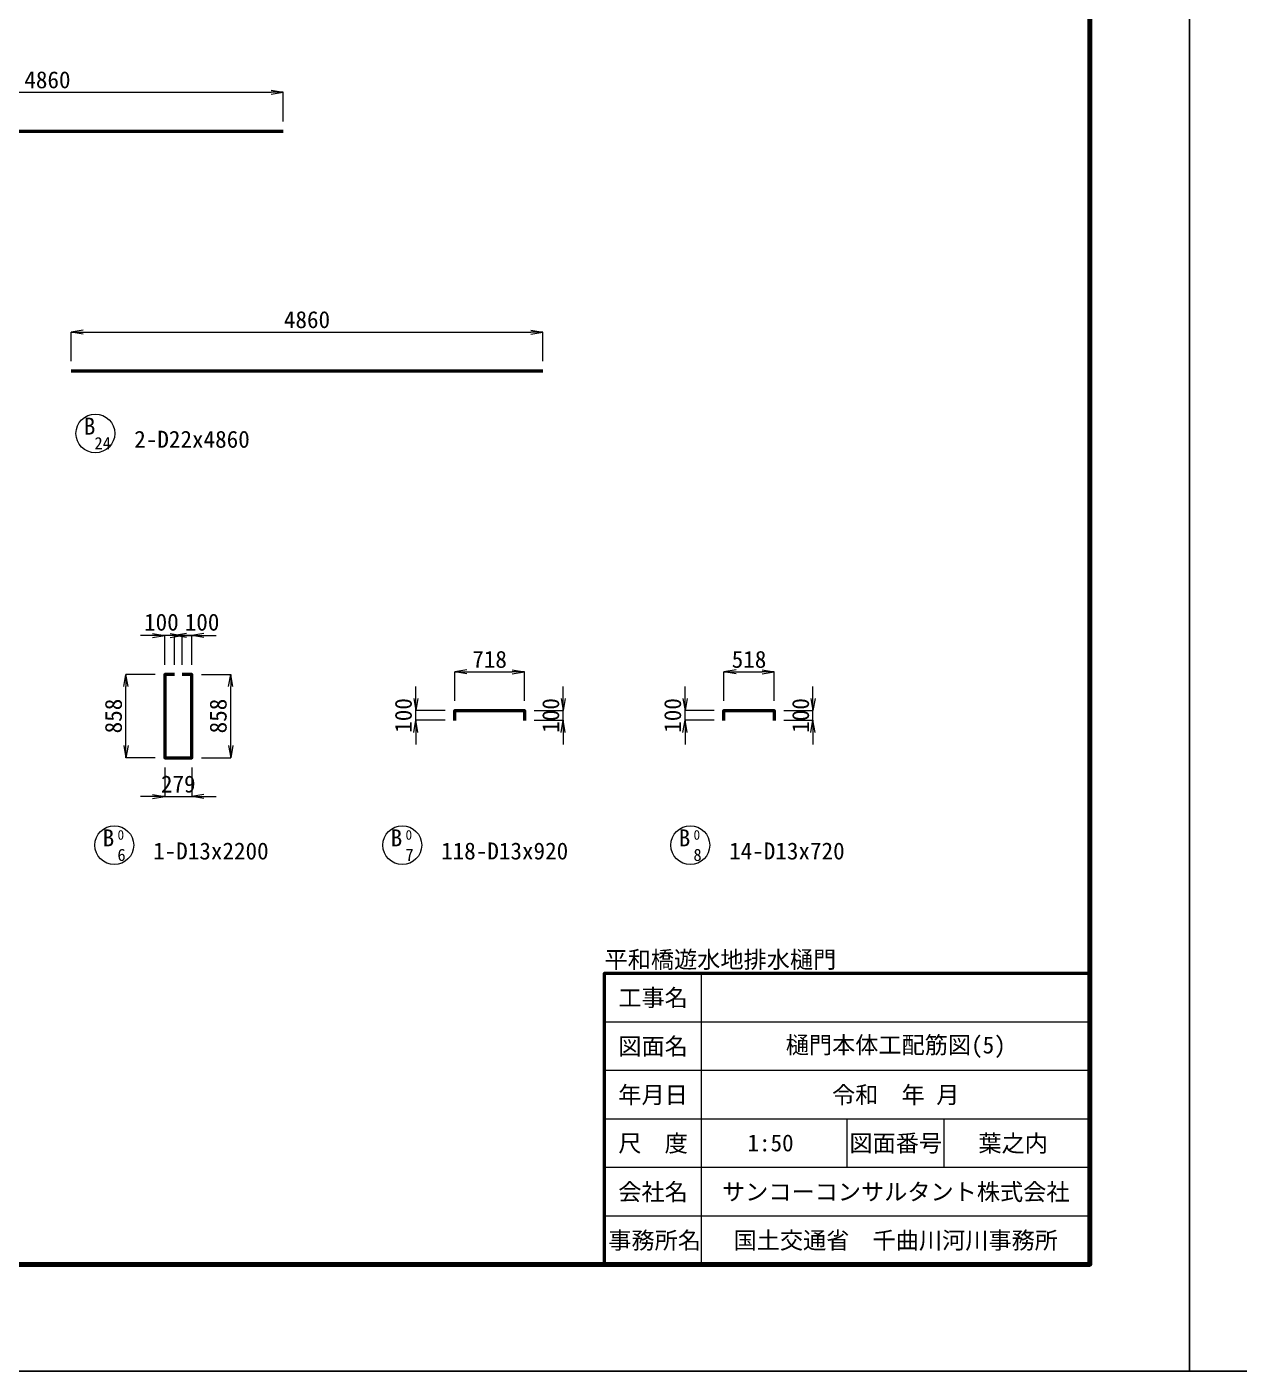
# Model space of a CAD drawing. Header units: millimetres. Extents: x 169470 to 758170, y -17820 to 11880.
# Drawn here: x 367743 to 380232, y -17820 to -3971 of the extents above; entities that cross this region are included whole.
import ezdxf
from ezdxf.enums import TextEntityAlignment as Align

# ---------------------------------------------------------------- set-up
doc = ezdxf.new("R2010")
doc.units = ezdxf.units.MM
doc.header["$LTSCALE"] = 50
doc.header["$PDSIZE"] = 300
doc.layers.get('Defpoints').update_dxf_attribs({"color": 151})
for name, color, linetype, lineweight in [('D-STR', 1, 'Continuous', 50), ('D-STR-DIM', 7, 'Continuous', 13), ('D-STR-HTXT', 7, 'Continuous', 13), ('D-STR-TXT', 7, 'Continuous', 13), ('D-TTL', 2, 'Continuous', 140), ('D-TTL-FRAM', 2, 'Continuous', 50), ('D-TTL-LINE', 7, 'Continuous', 13), ('D-TTL-TXT', 7, 'Continuous', 13)]:
    doc.layers.add(name, color=color, linetype=linetype, lineweight=lineweight)
doc.styles.add('MS ゴシック', font='MS Gothic.ttf')
doc.styles.add('YOKO_GOTHIC', font='MS Gothic.ttf')
doc.dimstyles.new('DIM-50', dxfattribs={"dimscale": 50, "dimtxt": 3.5, "dimasz": 2.5, "dimexe": 0, "dimexo": 2, "dimgap": 0.8, "dimtad": 1, "dimdec": 0, "dimzin": 1, "dimdsep": 46, "dimtxsty": 'MS ゴシック', "dimblk": 'OPEN', "dimcen": 0.1, "dimclrd": 256, "dimclre": 256, "dimclrt": 256, "dimaunit": 1, "dimadec": 3, "dimazin": 0, "dimtfac": 1, "dimtdec": 0, "dimtix": 1, "dimtmove": 2, "dimatfit": 3, "dimldrblk": 'OPEN', "dimfxl": 1, "dimlwd": -1, "dimlwe": -1, "dimarcsym": 2})

# ---------------------------------------------------------------- blocks, each defined once
blk = doc.blocks.new('_Open')
at = {"color": 0, "linetype": 'ByBlock', "lineweight": -2}
for p, q in [((-1, 0.17), (0, 0)), ((-1, -0.17), (0, 0)), ((0, 0), (-1, 0))]:
    blk.add_line(p, q, dxfattribs=at)
blk = doc.blocks.new('*D1007')
at = {"layer": 'D-STR-DIM', "transparency": 16777216}
for p, q in [((372151, -10915), (372151, -10615)), ((372276, -10615), (372744, -10615)), ((372869, -10915), (372869, -10615))]:
    blk.add_line(p, q, dxfattribs=at)
at = {"layer": 'Defpoints', "color": 0, "transparency": 16777216}
for p in [(372869, -10615), (372151, -11015), (372869, -11015)]:
    blk.add_point(p, dxfattribs=at)
at = {"layer": 'D-STR-DIM', "transparency": 16777216, "xscale": 125, "yscale": 125, "zscale": 125, "rotation": 180}
blk.add_blockref('_Open', (372151, -10615), dxfattribs=at)
at = {"layer": 'D-STR-DIM', "transparency": 16777216, "xscale": 125, "yscale": 125, "zscale": 125}
blk.add_blockref('_Open', (372869, -10615), dxfattribs=at)
at = {"layer": 'D-STR-DIM', "transparency": 16777216, "insert": (372510, -10488), "char_height": 175, "attachment_point": 5, "style": 'MS ゴシック'}
blk.add_mtext('718', dxfattribs=at)
blk = doc.blocks.new('*D1008')
at = {"layer": 'D-STR-DIM', "transparency": 16777216}
for p, q in [((371751, -10890), (371751, -10765)), ((372051, -11015), (371751, -11015)), ((371751, -11115), (371751, -11015)), ((372051, -11115), (371751, -11115)), ((371751, -11240), (371751, -11365))]:
    blk.add_line(p, q, dxfattribs=at)
at = {"layer": 'Defpoints', "color": 0, "transparency": 16777216}
for p in [(371751, -11015), (372151, -11015), (372151, -11115)]:
    blk.add_point(p, dxfattribs=at)
at = {"layer": 'D-STR-DIM', "transparency": 16777216, "xscale": 125, "yscale": 125, "zscale": 125}
for p, rotation in [((371751, -11015), 270), ((371751, -11115), 90)]:
    blk.add_blockref('_Open', p, dxfattribs=dict(at, rotation=rotation))
at = {"layer": 'D-STR-DIM', "transparency": 16777216, "insert": (371623, -11065), "char_height": 175, "attachment_point": 5, "rotation": 90, "style": 'MS ゴシック'}
blk.add_mtext('100', dxfattribs=at)
blk = doc.blocks.new('*D1009')
at = {"layer": 'D-STR-DIM', "transparency": 16777216}
for p, q in [((373269, -10890), (373269, -10765)), ((372969, -11015), (373269, -11015)), ((373269, -11115), (373269, -11015)), ((372969, -11115), (373269, -11115)), ((373269, -11240), (373269, -11365))]:
    blk.add_line(p, q, dxfattribs=at)
at = {"layer": 'Defpoints', "color": 0, "transparency": 16777216}
for p in [(372869, -11015), (373269, -11015), (372869, -11115)]:
    blk.add_point(p, dxfattribs=at)
at = {"layer": 'D-STR-DIM', "transparency": 16777216, "xscale": 125, "yscale": 125, "zscale": 125}
for p, rotation in [((373269, -11015), 270), ((373269, -11115), 90)]:
    blk.add_blockref('_Open', p, dxfattribs=dict(at, rotation=rotation))
at = {"layer": 'D-STR-DIM', "transparency": 16777216, "insert": (373141, -11065), "char_height": 175, "attachment_point": 5, "rotation": 90, "style": 'MS ゴシック'}
blk.add_mtext('100', dxfattribs=at)
blk = doc.blocks.new('*D1279')
at = {"layer": 'D-STR-DIM', "transparency": 16777216}
for p, q in [((365525, -4944), (365525, -4644)), ((365650, -4644), (370260, -4644)), ((370385, -4944), (370385, -4644))]:
    blk.add_line(p, q, dxfattribs=at)
at = {"layer": 'Defpoints', "color": 0, "transparency": 16777216}
for p in [(370385, -4644), (365525, -5044), (370385, -5044)]:
    blk.add_point(p, dxfattribs=at)
at = {"layer": 'D-STR-DIM', "transparency": 16777216, "xscale": 125, "yscale": 125, "zscale": 125, "rotation": 180}
blk.add_blockref('_Open', (365525, -4644), dxfattribs=at)
at = {"layer": 'D-STR-DIM', "transparency": 16777216, "xscale": 125, "yscale": 125, "zscale": 125}
blk.add_blockref('_Open', (370385, -4644), dxfattribs=at)
at = {"layer": 'D-STR-DIM', "transparency": 16777216, "insert": (367955, -4517), "char_height": 175, "attachment_point": 5, "style": 'MS ゴシック'}
blk.add_mtext('4860', dxfattribs=at)
blk = doc.blocks.new('*D1251')
at = {"layer": 'D-STR-DIM', "transparency": 16777216}
for p, q in [((369164, -11600), (369164, -11900)), ((369443, -11600), (369443, -11900)), ((369039, -11900), (368914, -11900)), ((369164, -11900), (369443, -11900)), ((369568, -11900), (369693, -11900))]:
    blk.add_line(p, q, dxfattribs=at)
at = {"layer": 'Defpoints', "color": 0, "transparency": 16777216}
for p in [(369164, -11500), (369443, -11500), (369443, -11900)]:
    blk.add_point(p, dxfattribs=at)
at = {"layer": 'D-STR-DIM', "transparency": 16777216, "xscale": 125, "yscale": 125, "zscale": 125}
blk.add_blockref('_Open', (369164, -11900), dxfattribs=at)
at = {"layer": 'D-STR-DIM', "transparency": 16777216, "xscale": 125, "yscale": 125, "zscale": 125, "rotation": 180}
blk.add_blockref('_Open', (369443, -11900), dxfattribs=at)
at = {"layer": 'D-STR-DIM', "transparency": 16777216, "insert": (369303, -11773), "char_height": 175, "attachment_point": 5, "style": 'MS ゴシック'}
blk.add_mtext('279', dxfattribs=at)
blk = doc.blocks.new('*D1252')
at = {"layer": 'D-STR-DIM', "transparency": 16777216}
for p, q in [((369064, -10642), (368764, -10642)), ((368764, -11375), (368764, -10767)), ((369064, -11500), (368764, -11500))]:
    blk.add_line(p, q, dxfattribs=at)
at = {"layer": 'Defpoints', "color": 0, "transparency": 16777216}
for p in [(368764, -10642), (369164, -10642), (369164, -11500)]:
    blk.add_point(p, dxfattribs=at)
at = {"layer": 'D-STR-DIM', "transparency": 16777216, "xscale": 125, "yscale": 125, "zscale": 125}
for p, rotation in [((368764, -10642), 90), ((368764, -11500), 270)]:
    blk.add_blockref('_Open', p, dxfattribs=dict(at, rotation=rotation))
at = {"layer": 'D-STR-DIM', "transparency": 16777216, "insert": (368636, -11071), "char_height": 175, "attachment_point": 5, "rotation": 90, "style": 'MS ゴシック'}
blk.add_mtext('858', dxfattribs=at)
blk = doc.blocks.new('*D1253')
at = {"layer": 'D-STR-DIM', "transparency": 16777216}
for p, q in [((369543, -10642), (369843, -10642)), ((369843, -11375), (369843, -10767)), ((369543, -11500), (369843, -11500))]:
    blk.add_line(p, q, dxfattribs=at)
at = {"layer": 'Defpoints', "color": 0, "transparency": 16777216}
for p in [(369443, -10642), (369843, -10642), (369443, -11500)]:
    blk.add_point(p, dxfattribs=at)
at = {"layer": 'D-STR-DIM', "transparency": 16777216, "xscale": 125, "yscale": 125, "zscale": 125}
for p, rotation in [((369843, -10642), 90), ((369843, -11500), 270)]:
    blk.add_blockref('_Open', p, dxfattribs=dict(at, rotation=rotation))
at = {"layer": 'D-STR-DIM', "transparency": 16777216, "insert": (369715, -11071), "char_height": 175, "attachment_point": 5, "rotation": 90, "style": 'MS ゴシック'}
blk.add_mtext('858', dxfattribs=at)
blk = doc.blocks.new('*D1254')
at = {"layer": 'D-STR-DIM', "transparency": 16777216}
for p, q in [((369039, -10242), (368914, -10242)), ((369164, -10542), (369164, -10242)), ((369264, -10242), (369164, -10242)), ((369264, -10542), (369264, -10242)), ((369389, -10242), (369514, -10242))]:
    blk.add_line(p, q, dxfattribs=at)
at = {"layer": 'Defpoints', "color": 0, "transparency": 16777216}
for p in [(369164, -10242), (369164, -10642), (369264, -10642)]:
    blk.add_point(p, dxfattribs=at)
at = {"layer": 'D-STR-DIM', "transparency": 16777216, "xscale": 125, "yscale": 125, "zscale": 125}
blk.add_blockref('_Open', (369164, -10242), dxfattribs=at)
at = {"layer": 'D-STR-DIM', "transparency": 16777216, "xscale": 125, "yscale": 125, "zscale": 125, "rotation": 180}
blk.add_blockref('_Open', (369264, -10242), dxfattribs=at)
at = {"layer": 'D-STR-DIM', "transparency": 16777216, "insert": (369129, -10105), "char_height": 175, "attachment_point": 5, "style": 'MS ゴシック'}
blk.add_mtext('100', dxfattribs=at)
blk = doc.blocks.new('*D1255')
at = {"layer": 'D-STR-DIM', "transparency": 16777216}
for p, q in [((369218, -10242), (369093, -10242)), ((369343, -10542), (369343, -10242)), ((369443, -10242), (369343, -10242)), ((369443, -10542), (369443, -10242)), ((369568, -10242), (369693, -10242))]:
    blk.add_line(p, q, dxfattribs=at)
at = {"layer": 'Defpoints', "color": 0, "transparency": 16777216}
for p in [(369343, -10242), (369343, -10642), (369443, -10642)]:
    blk.add_point(p, dxfattribs=at)
at = {"layer": 'D-STR-DIM', "transparency": 16777216, "xscale": 125, "yscale": 125, "zscale": 125}
blk.add_blockref('_Open', (369343, -10242), dxfattribs=at)
at = {"layer": 'D-STR-DIM', "transparency": 16777216, "xscale": 125, "yscale": 125, "zscale": 125, "rotation": 180}
blk.add_blockref('_Open', (369443, -10242), dxfattribs=at)
at = {"layer": 'D-STR-DIM', "transparency": 16777216, "insert": (369548, -10105), "char_height": 175, "attachment_point": 5, "style": 'MS ゴシック'}
blk.add_mtext('100', dxfattribs=at)
blk = doc.blocks.new('*D1256')
at = {"layer": 'D-STR-DIM', "transparency": 16777216}
for p, q in [((374924, -10915), (374924, -10615)), ((375049, -10615), (375317, -10615)), ((375442, -10915), (375442, -10615))]:
    blk.add_line(p, q, dxfattribs=at)
at = {"layer": 'Defpoints', "color": 0, "transparency": 16777216}
for p in [(375442, -10615), (374924, -11015), (375442, -11015)]:
    blk.add_point(p, dxfattribs=at)
at = {"layer": 'D-STR-DIM', "transparency": 16777216, "xscale": 125, "yscale": 125, "zscale": 125, "rotation": 180}
blk.add_blockref('_Open', (374924, -10615), dxfattribs=at)
at = {"layer": 'D-STR-DIM', "transparency": 16777216, "xscale": 125, "yscale": 125, "zscale": 125}
blk.add_blockref('_Open', (375442, -10615), dxfattribs=at)
at = {"layer": 'D-STR-DIM', "transparency": 16777216, "insert": (375183, -10488), "char_height": 175, "attachment_point": 5, "style": 'MS ゴシック'}
blk.add_mtext('518', dxfattribs=at)
blk = doc.blocks.new('*D1257')
at = {"layer": 'D-STR-DIM', "transparency": 16777216}
for p, q in [((374524, -10890), (374524, -10765)), ((374824, -11015), (374524, -11015)), ((374524, -11115), (374524, -11015)), ((374824, -11115), (374524, -11115)), ((374524, -11240), (374524, -11365))]:
    blk.add_line(p, q, dxfattribs=at)
at = {"layer": 'Defpoints', "color": 0, "transparency": 16777216}
for p in [(374524, -11015), (374924, -11015), (374924, -11115)]:
    blk.add_point(p, dxfattribs=at)
at = {"layer": 'D-STR-DIM', "transparency": 16777216, "xscale": 125, "yscale": 125, "zscale": 125}
for p, rotation in [((374524, -11015), 270), ((374524, -11115), 90)]:
    blk.add_blockref('_Open', p, dxfattribs=dict(at, rotation=rotation))
at = {"layer": 'D-STR-DIM', "transparency": 16777216, "insert": (374397, -11065), "char_height": 175, "attachment_point": 5, "rotation": 90, "style": 'MS ゴシック'}
blk.add_mtext('100', dxfattribs=at)
blk = doc.blocks.new('*D1258')
at = {"layer": 'D-STR-DIM', "transparency": 16777216}
for p, q in [((375842, -10890), (375842, -10765)), ((375542, -11015), (375842, -11015)), ((375842, -11115), (375842, -11015)), ((375542, -11115), (375842, -11115)), ((375842, -11240), (375842, -11365))]:
    blk.add_line(p, q, dxfattribs=at)
at = {"layer": 'Defpoints', "color": 0, "transparency": 16777216}
for p in [(375442, -11015), (375842, -11015), (375442, -11115)]:
    blk.add_point(p, dxfattribs=at)
at = {"layer": 'D-STR-DIM', "transparency": 16777216, "xscale": 125, "yscale": 125, "zscale": 125}
for p, rotation in [((375842, -11015), 270), ((375842, -11115), 90)]:
    blk.add_blockref('_Open', p, dxfattribs=dict(at, rotation=rotation))
at = {"layer": 'D-STR-DIM', "transparency": 16777216, "insert": (375715, -11065), "char_height": 175, "attachment_point": 5, "rotation": 90, "style": 'MS ゴシック'}
blk.add_mtext('100', dxfattribs=at)
blk = doc.blocks.new('*D2426')
at = {"layer": 'D-STR-DIM', "transparency": 16777216}
for p, q in [((368199, -7416), (368199, -7116)), ((368324, -7116), (372934, -7116)), ((373059, -7416), (373059, -7116))]:
    blk.add_line(p, q, dxfattribs=at)
at = {"layer": 'Defpoints', "color": 0, "transparency": 16777216}
for p in [(373059, -7116), (368199, -7516), (373059, -7516)]:
    blk.add_point(p, dxfattribs=at)
at = {"layer": 'D-STR-DIM', "transparency": 16777216, "xscale": 125, "yscale": 125, "zscale": 125, "rotation": 180}
blk.add_blockref('_Open', (368199, -7116), dxfattribs=at)
at = {"layer": 'D-STR-DIM', "transparency": 16777216, "xscale": 125, "yscale": 125, "zscale": 125}
blk.add_blockref('_Open', (373059, -7116), dxfattribs=at)
at = {"layer": 'D-STR-DIM', "transparency": 16777216, "insert": (370629, -6988), "char_height": 175, "attachment_point": 5, "style": 'MS ゴシック'}
blk.add_mtext('4860', dxfattribs=at)

msp = doc.modelspace()

# ---------------------------------------------------------------- linework, layer by layer
at = {"layer": 'D-STR'}
for points in [[(365524.91, -5044.32), (370384.91, -5044.32)], [(368199.25, -7515.76), (373059.25, -7515.76)], [(369263.73, -10642.22), (369163.73, -10642.22), (369163.73, -11500.22), (369442.73, -11500.22), (369442.73, -10642.22), (369342.73, -10642.22)], [(372150.89, -11115.24), (372150.89, -11015.24), (372868.89, -11015.24), (372868.89, -11115.24)], [(374924.05, -11115.24), (374924.05, -11015.24), (375442.05, -11015.24), (375442.05, -11115.24)]]:
    msp.add_lwpolyline(points, dxfattribs=at)
at = {"layer": 'D-STR-HTXT', "color": 4}
for centre in [(368449.12, -8159.42), (371610.62, -12401.21), (374577.78, -12401.21)]:
    msp.add_circle(centre, 200, dxfattribs=at)
at = {"layer": 'D-STR-HTXT'}
msp.add_circle((368643.47, -12401.21), 200, dxfattribs=at)
at = {"layer": 'D-TTL'}
msp.add_lwpolyline([(338694.53, 10780), (338694.53, -16720), (378694.53, -16720), (378694.53, 10780)], close=True, dxfattribs=at)
at = {"layer": 'D-TTL-FRAM'}
msp.add_lwpolyline([(373694.53, -16720), (373694.53, -13720), (378694.53, -13720)], dxfattribs=at)
at = {"layer": 'D-TTL-LINE'}
for p, q in [((374694.53, -16720), (374694.53, -13720)), ((373694.53, -14220), (378694.53, -14220)), ((373694.53, -14720), (378694.53, -14720)), ((373694.53, -15220), (378694.53, -15220)), ((376194.53, -15720), (376194.53, -15220)), ((377194.53, -15720), (377194.53, -15220)), ((373694.53, -15720), (378694.53, -15720)), ((373694.53, -16220), (378694.53, -16220))]:
    msp.add_line(p, q, dxfattribs=at)
at = {"layer": 'Defpoints', "color": 1}
for points in [[(337669.53, 11880), (337669.53, -17820), (379719.53, -17820), (379719.53, 11880)], [(379719.53, 11880), (379719.53, -17820), (421769.53, -17820), (421769.53, 11880)]]:
    msp.add_lwpolyline(points, close=True, dxfattribs=at)

# ---------------------------------------------------------------- texts
at = {"layer": 'D-STR-TXT', "color": 4, "style": 'YOKO_GOTHIC'}
for s, height, p in [('B ', 175, (368449.12, -8084.42)), ('24', 125, (368524.12, -8259.42)), ('B ', 175, (371610.62, -12326.21)), ('B ', 175, (374577.78, -12326.21)), ('7', 125, (371685.62, -12501.21)), ('8', 125, (374652.78, -12501.21))]:
    msp.add_text(s, height=height, dxfattribs=at).set_placement(p, align=Align.MIDDLE_CENTER)
for s, p in [('2-D22x4860', (368849.12, -8359.42)), ('118-D13x920', (372010.62, -12601.21)), ('14-D13x720', (374977.78, -12601.21))]:
    msp.add_text(s, height=175, dxfattribs=at).set_placement(p, align=Align.BOTTOM_LEFT)
at = {"layer": 'D-STR-TXT', "style": 'YOKO_GOTHIC'}
for s, height, p in [('B ', 175, (368643.47, -12326.21)), ('6', 125, (368718.47, -12501.21))]:
    msp.add_text(s, height=height, dxfattribs=at).set_placement(p, align=Align.MIDDLE_CENTER)
msp.add_text('0', height=100, dxfattribs=at).set_placement((368711.01, -12345.21), align=Align.CENTER)
at = {"layer": 'D-STR-TXT', "color": 4, "style": 'YOKO_GOTHIC'}
for p in [(371678.17, -12345.21), (374645.32, -12345.21)]:
    msp.add_text('0', height=100, dxfattribs=at).set_placement(p, align=Align.CENTER)
at = {"layer": 'D-STR-TXT', "style": 'YOKO_GOTHIC'}
msp.add_text('1-D13x2200', height=175, dxfattribs=at).set_placement((369043.47, -12601.21), align=Align.BOTTOM_LEFT)
at = {"layer": 'D-TTL-TXT', "style": 'MS ゴシック'}
msp.add_text('平和橋遊水地排水樋門', height=175, dxfattribs=at).set_placement((373694.53, -13720), align=Align.BOTTOM_LEFT)
for s, p in [('工事名', (374194.53, -13970)), ('図面名', (374194.53, -14470)), ('樋門本体工配筋図(5)', (376694.53, -14470)), ('年月日', (374194.53, -14970)), ('令和  年 月', (376694.53, -14970)), ('尺\u3000度', (374194.53, -15470)), ('図面番号', (376694.53, -15470)), ('葉之内', (377904.43, -15470)), ('1:50', (375404.43, -15470)), ('会社名', (374194.53, -15970)), ('サンコーコンサルタント株式会社', (376694.53, -15970)), ('事務所名', (374210.6, -16470)), ('国土交通省\u3000千曲川河川事務所', (376694.53, -16470))]:
    msp.add_text(s, height=175, dxfattribs=at).set_placement(p, align=Align.MIDDLE)

# ---------------------------------------------------------------- dimensions: what is measured, and where the dimension line sits
at = {"layer": 'D-STR-DIM'}
for base, p1, p2, picture, middle in [((370384.91, -4644.32), (365524.91, -5044.32), (370384.91, -5044.32), '*D1279', (367954.91, -4516.82)), ((373059.25, -7115.76), (368199.25, -7515.76), (373059.25, -7515.76), '*D2426', (370629.25, -6988.26))]:
    dim = msp.add_linear_dim(base=base, p1=p1, p2=p2, dimstyle='DIM-50', dxfattribs=at)
    dim.commit()
    dim.dimension.update_dxf_attribs({"geometry": picture, "text_midpoint": middle})
for base, p1, p2, picture, middle in [((369163.73, -10242.22), (369263.73, -10642.22), (369163.73, -10642.22), '*D1254', (369129.08, -10104.72)), ((369342.73, -10242.22), (369442.73, -10642.22), (369342.73, -10642.22), '*D1255', (369547.74, -10104.72))]:
    dim = msp.add_linear_dim(base=base, p1=p1, p2=p2, angle=180, dimstyle='DIM-50', dxfattribs=at)
    dim.commit()
    dim.dimension.update_dxf_attribs({"geometry": picture, "text_midpoint": middle, "dimtype": 161})
for p1, p2, distance, picture, middle in [((372150.89, -11015.24), (372868.89, -11015.24), 400, '*D1007', (372509.89, -10487.74)), ((374924.05, -11015.24), (375442.05, -11015.24), 400, '*D1256', (375183.05, -10487.74)), ((369163.73, -11500.22), (369163.73, -10642.22), 400, '*D1252', (368636.23, -11071.22)), ((369442.73, -11500.22), (369442.73, -10642.22), -400, '*D1253', (369715.23, -11071.22)), ((372150.89, -11115.24), (372150.89, -11015.24), 400, '*D1008', (371623.39, -11065.24)), ((372868.89, -11115.24), (372868.89, -11015.24), -400, '*D1009', (373141.39, -11065.24)), ((374924.05, -11115.24), (374924.05, -11015.24), 400, '*D1257', (374396.55, -11065.24)), ((375442.05, -11115.24), (375442.05, -11015.24), -400, '*D1258', (375714.55, -11065.24)), ((369163.73, -11500.22), (369442.73, -11500.22), -400, '*D1251', (369303.23, -11772.72))]:
    dim = msp.add_aligned_dim(p1=p1, p2=p2, distance=distance, dimstyle='DIM-50', dxfattribs=at)
    dim.commit()
    dim.dimension.update_dxf_attribs({"geometry": picture, "text_midpoint": middle})

doc.saveas('drawing.dxf')
